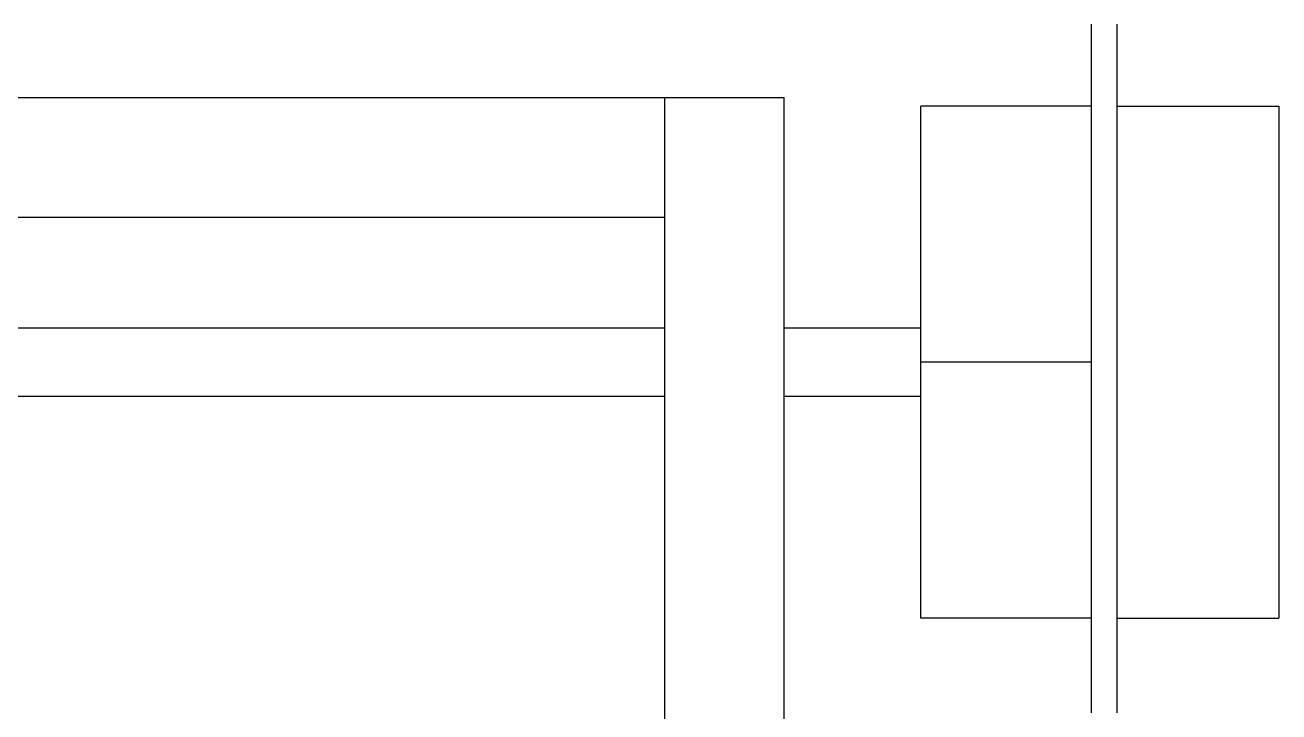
# Model space of a CAD drawing. Extents: x -24 to 123, y -44 to 344.
# Drawn here: x 49.5 to 123, y 264 to 304.2 of the extents above; entities that cross this region are included whole.
import ezdxf

# ---------------------------------------------------------------- set-up
doc = ezdxf.new("R2010")
doc.units = 0
doc.layers.get('0').update_dxf_attribs({"linetype": 'continuous'})

# ---------------------------------------------------------------- blocks, each defined once
blk = doc.blocks.new('FUSION037')
at = {"color": 0}
for p, q in [((7, 300), (87, 300)), ((87, 300), (94, 300)), ((87, 293), (87, 300)), ((94, 0), (94, 300)), ((112, 299.5), (102, 299.5)), ((113.5, 299.5), (123, 299.5)), ((7, 293), (87, 293)), ((87, 191), (87, 293)), ((7, 286.5), (87, 286.5)), ((94, 286.5), (102, 286.5)), ((112, 284.5), (102, 284.5)), ((7, 282.5), (87, 282.5)), ((94, 282.5), (102, 282.5)), ((112, 269.5), (102, 269.5)), ((113.5, 269.5), (123, 269.5))]:
    blk.add_line(p, q, dxfattribs=at)
for points in [[(112, 304.3), (112, 304.25), (112, 304.2), (112, 304.15), (112, 304.1), (112, 304.05), (112, 304), (112, 303.95), (112, 303.9), (112, 303.85), (112, 303.8), (112, 303.75), (112, 303.7), (112, 303.65), (112, 303.6), (112, 303.55), (112, 303.5), (112, 303.45), (112, 303.4), (112, 303.35), (112, 303.3), (112, 303.25), (112, 303.2), (112, 303.15), (112, 303.1), (112, 303.05), (112, 303), (112, 302.95), (112, 302.9), (112, 302.85), (112, 302.8), (112, 302.75), (112, 302.7), (112, 302.65), (112, 302.6), (112, 302.55), (112, 302.5), (112, 302.45), (112, 302.4), (112, 302.35), (112, 302.3), (112, 302.25), (112, 302.2), (112, 302.15), (112, 302.1), (112, 302.05), (112, 302), (112, 301.95), (112, 301.9), (112, 301.85), (112, 301.8), (112, 301.75), (112, 301.7), (112, 301.65), (112, 301.6), (112, 301.55), (112, 301.5), (112, 301.45), (112, 301.4), (112, 301.35), (112, 301.3), (112, 301.25), (112, 301.2), (112, 301.15), (112, 301.1), (112, 301.05), (112, 301), (112, 300.95), (112, 300.9), (112, 300.85), (112, 300.8), (112, 300.75), (112, 300.7), (112, 300.65), (112, 300.6), (112, 300.55), (112, 300.5), (112, 300.45), (112, 300.4), (112, 300.35), (112, 300.3), (112, 300.25), (112, 300.2), (112, 300.15), (112, 300.1), (112, 300.05), (112, 300), (112, 299.95), (112, 299.9), (112, 299.85), (112, 299.8), (112, 299.75), (112, 299.7), (112, 299.65), (112, 299.6), (112, 299.55), (112, 299.5), (112, 299.45), (112, 299.4), (112, 299.35), (112, 299.3), (112, 299.25), (112, 299.2), (112, 299.15), (112, 299.1), (112, 299.05), (112, 299), (112, 298.95), (112, 298.9), (112, 298.85), (112, 298.8), (112, 298.75), (112, 298.7), (112, 298.65), (112, 298.6), (112, 298.55), (112, 298.5), (112, 298.45), (112, 298.4), (112, 298.35), (112, 298.3), (112, 298.25), (112, 298.2), (112, 298.15), (112, 298.1), (112, 298.05), (112, 298), (112, 297.95), (112, 297.9), (112, 297.85), (112, 297.8), (112, 297.75), (112, 297.7), (112, 297.65), (112, 297.6), (112, 297.55), (112, 297.5), (112, 297.45), (112, 297.4), (112, 297.35), (112, 297.3), (112, 297.25), (112, 297.2), (112, 297.15), (112, 297.1), (112, 297.05), (112, 297), (112, 296.95), (112, 296.9), (112, 296.85), (112, 296.8), (112, 296.75), (112, 296.7), (112, 296.65), (112, 296.6), (112, 296.55), (112, 296.5), (112, 296.45), (112, 296.4), (112, 296.35), (112, 296.3), (112, 296.25), (112, 296.2), (112, 296.15), (112, 296.1), (112, 296.05), (112, 296), (112, 295.95), (112, 295.9), (112, 295.85), (112, 295.8), (112, 295.75), (112, 295.7), (112, 295.65), (112, 295.6), (112, 295.55), (112, 295.5), (112, 295.45), (112, 295.4), (112, 295.35), (112, 295.3), (112, 295.25), (112, 295.2), (112, 295.15), (112, 295.1), (112, 295.05), (112, 295), (112, 294.95), (112, 294.9), (112, 294.85), (112, 294.8), (112, 294.75), (112, 294.7), (112, 294.65), (112, 294.6), (112, 294.55), (112, 294.5), (112, 294.45), (112, 294.4), (112, 294.35), (112, 294.3), (112, 294.25), (112, 294.2), (112, 294.15), (112, 294.1), (112, 294.05), (112, 294), (112, 293.95), (112, 293.9), (112, 293.85), (112, 293.8), (112, 293.75), (112, 293.7), (112, 293.65), (112, 293.6), (112, 293.55), (112, 293.5), (112, 293.45), (112, 293.4), (112, 293.35), (112, 293.3), (112, 293.25), (112, 293.2), (112, 293.15), (112, 293.1), (112, 293.05), (112, 293), (112, 292.95), (112, 292.9), (112, 292.85), (112, 292.8), (112, 292.75), (112, 292.7), (112, 292.65), (112, 292.6), (112, 292.55), (112, 292.5), (112, 292.45), (112, 292.4), (112, 292.35), (112, 292.3), (112, 292.25), (112, 292.2), (112, 292.15), (112, 292.1), (112, 292.05), (112, 292), (112, 291.95), (112, 291.9), (112, 291.85), (112, 291.8), (112, 291.75), (112, 291.7), (112, 291.65), (112, 291.6), (112, 291.55), (112, 291.5), (112, 291.45), (112, 291.4), (112, 291.35), (112, 291.3), (112, 291.25), (112, 291.2), (112, 291.15), (112, 291.1), (112, 291.05), (112, 291), (112, 290.95), (112, 290.9), (112, 290.85), (112, 290.8), (112, 290.75), (112, 290.7), (112, 290.65), (112, 290.6), (112, 290.55), (112, 290.5), (112, 290.45), (112, 290.4), (112, 290.35), (112, 290.3), (112, 290.25), (112, 290.2), (112, 290.15), (112, 290.1), (112, 290.05), (112, 290), (112, 289.95), (112, 289.9), (112, 289.85), (112, 289.8), (112, 289.75), (112, 289.7), (112, 289.65), (112, 289.6), (112, 289.55), (112, 289.5), (112, 289.45), (112, 289.4), (112, 289.35), (112, 289.3), (112, 289.25), (112, 289.2), (112, 289.15), (112, 289.1), (112, 289.05), (112, 289), (112, 288.95), (112, 288.9), (112, 288.85), (112, 288.8), (112, 288.75), (112, 288.7), (112, 288.65), (112, 288.6), (112, 288.55), (112, 288.5), (112, 288.45), (112, 288.4), (112, 288.35), (112, 288.3), (112, 288.25), (112, 288.2), (112, 288.15), (112, 288.1), (112, 288.05), (112, 288), (112, 287.95), (112, 287.9), (112, 287.85), (112, 287.8), (112, 287.75), (112, 287.7), (112, 287.65), (112, 287.6), (112, 287.55), (112, 287.5), (112, 287.45), (112, 287.4), (112, 287.35), (112, 287.3), (112, 287.25), (112, 287.2), (112, 287.15), (112, 287.1), (112, 287.05), (112, 287), (112, 286.95), (112, 286.9), (112, 286.85), (112, 286.8), (112, 286.75), (112, 286.7), (112, 286.65), (112, 286.6), (112, 286.55), (112, 286.5), (112, 286.45), (112, 286.4), (112, 286.35), (112, 286.3), (112, 286.25), (112, 286.2), (112, 286.15), (112, 286.1), (112, 286.05), (112, 286), (112, 285.95), (112, 285.9), (112, 285.85), (112, 285.8), (112, 285.75), (112, 285.7), (112, 285.65), (112, 285.6), (112, 285.55), (112, 285.5), (112, 285.45), (112, 285.4), (112, 285.35), (112, 285.3), (112, 285.25), (112, 285.2), (112, 285.15), (112, 285.1), (112, 285.05), (112, 285), (112, 284.95), (112, 284.9), (112, 284.85), (112, 284.8), (112, 284.75), (112, 284.7), (112, 284.65), (112, 284.6), (112, 284.55), (112, 284.5), (112, 284.45), (112, 284.4), (112, 284.35), (112, 284.3), (112, 284.25), (112, 284.2), (112, 284.15), (112, 284.1), (112, 284.05), (112, 284), (112, 283.95), (112, 283.9), (112, 283.85), (112, 283.8), (112, 283.75), (112, 283.7), (112, 283.65), (112, 283.6), (112, 283.55), (112, 283.5), (112, 283.45), (112, 283.4), (112, 283.35), (112, 283.3), (112, 283.25), (112, 283.2), (112, 283.15), (112, 283.1), (112, 283.05), (112, 283), (112, 282.95), (112, 282.9), (112, 282.85), (112, 282.8), (112, 282.75), (112, 282.7), (112, 282.65), (112, 282.6), (112, 282.55), (112, 282.5), (112, 282.45), (112, 282.4), (112, 282.35), (112, 282.3), (112, 282.25), (112, 282.2), (112, 282.15), (112, 282.1), (112, 282.05), (112, 282), (112, 281.95), (112, 281.9), (112, 281.85), (112, 281.8), (112, 281.75), (112, 281.7), (112, 281.65), (112, 281.6), (112, 281.55), (112, 281.5), (112, 281.45), (112, 281.4), (112, 281.35), (112, 281.3), (112, 281.25), (112, 281.2), (112, 281.15), (112, 281.1), (112, 281.05), (112, 281), (112, 280.95), (112, 280.9), (112, 280.85), (112, 280.8), (112, 280.75), (112, 280.7), (112, 280.65), (112, 280.6), (112, 280.55), (112, 280.5), (112, 280.45), (112, 280.4), (112, 280.35), (112, 280.3), (112, 280.25), (112, 280.2), (112, 280.15), (112, 280.1), (112, 280.05), (112, 280), (112, 279.95), (112, 279.9), (112, 279.85), (112, 279.8), (112, 279.75), (112, 279.7), (112, 279.65), (112, 279.6), (112, 279.55), (112, 279.5), (112, 279.45), (112, 279.4), (112, 279.35), (112, 279.3), (112, 279.25), (112, 279.2), (112, 279.15), (112, 279.1), (112, 279.05), (112, 279), (112, 278.95), (112, 278.9), (112, 278.85), (112, 278.8), (112, 278.75), (112, 278.7), (112, 278.65), (112, 278.6), (112, 278.55), (112, 278.5), (112, 278.45), (112, 278.4), (112, 278.35), (112, 278.3), (112, 278.25), (112, 278.2), (112, 278.15), (112, 278.1), (112, 278.05), (112, 278), (112, 277.95), (112, 277.9), (112, 277.85), (112, 277.8), (112, 277.75), (112, 277.7), (112, 277.65), (112, 277.6), (112, 277.55), (112, 277.5), (112, 277.45), (112, 277.4), (112, 277.35), (112, 277.3), (112, 277.25), (112, 277.2), (112, 277.15), (112, 277.1), (112, 277.05), (112, 277), (112, 276.95), (112, 276.9), (112, 276.85), (112, 276.8), (112, 276.75), (112, 276.7), (112, 276.65), (112, 276.6), (112, 276.55), (112, 276.5), (112, 276.45), (112, 276.4), (112, 276.35), (112, 276.3), (112, 276.25), (112, 276.2), (112, 276.15), (112, 276.1), (112, 276.05), (112, 276), (112, 275.95), (112, 275.9), (112, 275.85), (112, 275.8), (112, 275.75), (112, 275.7), (112, 275.65), (112, 275.6), (112, 275.55), (112, 275.5), (112, 275.45), (112, 275.4), (112, 275.35), (112, 275.3), (112, 275.25), (112, 275.2), (112, 275.15), (112, 275.1), (112, 275.05), (112, 275), (112, 274.95), (112, 274.9), (112, 274.85), (112, 274.8), (112, 274.75), (112, 274.7), (112, 274.65), (112, 274.6), (112, 274.55), (112, 274.5), (112, 274.45), (112, 274.4), (112, 274.35), (112, 274.3), (112, 274.25), (112, 274.2), (112, 274.15), (112, 274.1), (112, 274.05), (112, 274), (112, 273.95), (112, 273.9), (112, 273.85), (112, 273.8), (112, 273.75), (112, 273.7), (112, 273.65), (112, 273.6), (112, 273.55), (112, 273.5), (112, 273.45), (112, 273.4), (112, 273.35), (112, 273.3), (112, 273.25), (112, 273.2), (112, 273.15), (112, 273.1), (112, 273.05), (112, 273), (112, 272.95), (112, 272.9), (112, 272.85), (112, 272.8), (112, 272.75), (112, 272.7), (112, 272.65), (112, 272.6), (112, 272.55), (112, 272.5), (112, 272.45), (112, 272.4), (112, 272.35), (112, 272.3), (112, 272.25), (112, 272.2), (112, 272.15), (112, 272.1), (112, 272.05), (112, 272), (112, 271.95), (112, 271.9), (112, 271.85), (112, 271.8), (112, 271.75), (112, 271.7), (112, 271.65), (112, 271.6), (112, 271.55), (112, 271.5), (112, 271.45), (112, 271.4), (112, 271.35), (112, 271.3), (112, 271.25), (112, 271.2), (112, 271.15), (112, 271.1), (112, 271.05), (112, 271), (112, 270.95), (112, 270.9), (112, 270.85), (112, 270.8), (112, 270.75), (112, 270.7), (112, 270.65), (112, 270.6), (112, 270.55), (112, 270.5), (112, 270.45), (112, 270.4), (112, 270.35), (112, 270.3), (112, 270.25), (112, 270.2), (112, 270.15), (112, 270.1), (112, 270.05), (112, 270), (112, 269.95), (112, 269.9), (112, 269.85), (112, 269.8), (112, 269.75), (112, 269.7), (112, 269.65), (112, 269.6), (112, 269.55), (112, 269.5), (112, 269.45), (112, 269.4), (112, 269.35), (112, 269.3), (112, 269.25), (112, 269.2), (112, 269.15), (112, 269.1), (112, 269.05), (112, 269), (112, 268.95), (112, 268.9), (112, 268.85), (112, 268.8), (112, 268.75), (112, 268.7), (112, 268.65), (112, 268.6), (112, 268.55), (112, 268.5), (112, 268.45), (112, 268.4), (112, 268.35), (112, 268.3), (112, 268.25), (112, 268.2), (112, 268.15), (112, 268.1), (112, 268.05), (112, 268), (112, 267.95), (112, 267.9), (112, 267.85), (112, 267.8), (112, 267.75), (112, 267.7), (112, 267.65), (112, 267.6), (112, 267.55), (112, 267.5), (112, 267.45), (112, 267.4), (112, 267.35), (112, 267.3), (112, 267.25), (112, 267.2), (112, 267.15), (112, 267.1), (112, 267.05), (112, 267), (112, 266.95), (112, 266.9), (112, 266.85), (112, 266.8), (112, 266.75), (112, 266.7), (112, 266.65), (112, 266.6), (112, 266.55), (112, 266.5), (112, 266.45), (112, 266.4), (112, 266.35), (112, 266.3), (112, 266.25), (112, 266.2), (112, 266.15), (112, 266.1), (112, 266.05), (112, 266), (112, 265.95), (112, 265.9), (112, 265.85), (112, 265.8), (112, 265.75), (112, 265.7), (112, 265.65), (112, 265.6), (112, 265.55), (112, 265.5), (112, 265.45), (112, 265.4), (112, 265.35), (112, 265.3), (112, 265.25), (112, 265.2), (112, 265.15), (112, 265.1), (112, 265.05), (112, 265), (112, 264.95), (112, 264.9), (112, 264.85), (112, 264.8), (112, 264.75), (112, 264.7), (112, 264.65), (112, 264.6), (112, 264.55), (112, 264.5), (112, 264.45), (112, 264.4), (112, 264.35), (112, 264.3), (112, 264.25), (112, 264.2), (112, 264.15), (112, 264.1), (112, 264.05), (112, 264), (112, 263.95)], [(113.5, 304.3), (113.5, 304.25), (113.5, 304.2), (113.5, 304.15), (113.5, 304.1), (113.5, 304.05), (113.5, 304), (113.5, 303.95), (113.5, 303.9), (113.5, 303.85), (113.5, 303.8), (113.5, 303.75), (113.5, 303.7), (113.5, 303.65), (113.5, 303.6), (113.5, 303.55), (113.5, 303.5), (113.5, 303.45), (113.5, 303.4), (113.5, 303.35), (113.5, 303.3), (113.5, 303.25), (113.5, 303.2), (113.5, 303.15), (113.5, 303.1), (113.5, 303.05), (113.5, 303), (113.5, 302.95), (113.5, 302.9), (113.5, 302.85), (113.5, 302.8), (113.5, 302.75), (113.5, 302.7), (113.5, 302.65), (113.5, 302.6), (113.5, 302.55), (113.5, 302.5), (113.5, 302.45), (113.5, 302.4), (113.5, 302.35), (113.5, 302.3), (113.5, 302.25), (113.5, 302.2), (113.5, 302.15), (113.5, 302.1), (113.5, 302.05), (113.5, 302), (113.5, 301.95), (113.5, 301.9), (113.5, 301.85), (113.5, 301.8), (113.5, 301.75), (113.5, 301.7), (113.5, 301.65), (113.5, 301.6), (113.5, 301.55), (113.5, 301.5), (113.5, 301.45), (113.5, 301.4), (113.5, 301.35), (113.5, 301.3), (113.5, 301.25), (113.5, 301.2), (113.5, 301.15), (113.5, 301.1), (113.5, 301.05), (113.5, 301), (113.5, 300.95), (113.5, 300.9), (113.5, 300.85), (113.5, 300.8), (113.5, 300.75), (113.5, 300.7), (113.5, 300.65), (113.5, 300.6), (113.5, 300.55), (113.5, 300.5), (113.5, 300.45), (113.5, 300.4), (113.5, 300.35), (113.5, 300.3), (113.5, 300.25), (113.5, 300.2), (113.5, 300.15), (113.5, 300.1), (113.5, 300.05), (113.5, 300), (113.5, 299.95), (113.5, 299.9), (113.5, 299.85), (113.5, 299.8), (113.5, 299.75), (113.5, 299.7), (113.5, 299.65), (113.5, 299.6), (113.5, 299.55), (113.5, 299.5), (113.5, 299.45), (113.5, 299.4), (113.5, 299.35), (113.5, 299.3), (113.5, 299.25), (113.5, 299.2), (113.5, 299.15), (113.5, 299.1), (113.5, 299.05), (113.5, 299), (113.5, 298.95), (113.5, 298.9), (113.5, 298.85), (113.5, 298.8), (113.5, 298.75), (113.5, 298.7), (113.5, 298.65), (113.5, 298.6), (113.5, 298.55), (113.5, 298.5), (113.5, 298.45), (113.5, 298.4), (113.5, 298.35), (113.5, 298.3), (113.5, 298.25), (113.5, 298.2), (113.5, 298.15), (113.5, 298.1), (113.5, 298.05), (113.5, 298), (113.5, 297.95), (113.5, 297.9), (113.5, 297.85), (113.5, 297.8), (113.5, 297.75), (113.5, 297.7), (113.5, 297.65), (113.5, 297.6), (113.5, 297.55), (113.5, 297.5), (113.5, 297.45), (113.5, 297.4), (113.5, 297.35), (113.5, 297.3), (113.5, 297.25), (113.5, 297.2), (113.5, 297.15), (113.5, 297.1), (113.5, 297.05), (113.5, 297), (113.5, 296.95), (113.5, 296.9), (113.5, 296.85), (113.5, 296.8), (113.5, 296.75), (113.5, 296.7), (113.5, 296.65), (113.5, 296.6), (113.5, 296.55), (113.5, 296.5), (113.5, 296.45), (113.5, 296.4), (113.5, 296.35), (113.5, 296.3), (113.5, 296.25), (113.5, 296.2), (113.5, 296.15), (113.5, 296.1), (113.5, 296.05), (113.5, 296), (113.5, 295.95), (113.5, 295.9), (113.5, 295.85), (113.5, 295.8), (113.5, 295.75), (113.5, 295.7), (113.5, 295.65), (113.5, 295.6), (113.5, 295.55), (113.5, 295.5), (113.5, 295.45), (113.5, 295.4), (113.5, 295.35), (113.5, 295.3), (113.5, 295.25), (113.5, 295.2), (113.5, 295.15), (113.5, 295.1), (113.5, 295.05), (113.5, 295), (113.5, 294.95), (113.5, 294.9), (113.5, 294.85), (113.5, 294.8), (113.5, 294.75), (113.5, 294.7), (113.5, 294.65), (113.5, 294.6), (113.5, 294.55), (113.5, 294.5), (113.5, 294.45), (113.5, 294.4), (113.5, 294.35), (113.5, 294.3), (113.5, 294.25), (113.5, 294.2), (113.5, 294.15), (113.5, 294.1), (113.5, 294.05), (113.5, 294), (113.5, 293.95), (113.5, 293.9), (113.5, 293.85), (113.5, 293.8), (113.5, 293.75), (113.5, 293.7), (113.5, 293.65), (113.5, 293.6), (113.5, 293.55), (113.5, 293.5), (113.5, 293.45), (113.5, 293.4), (113.5, 293.35), (113.5, 293.3), (113.5, 293.25), (113.5, 293.2), (113.5, 293.15), (113.5, 293.1), (113.5, 293.05), (113.5, 293), (113.5, 292.95), (113.5, 292.9), (113.5, 292.85), (113.5, 292.8), (113.5, 292.75), (113.5, 292.7), (113.5, 292.65), (113.5, 292.6), (113.5, 292.55), (113.5, 292.5), (113.5, 292.45), (113.5, 292.4), (113.5, 292.35), (113.5, 292.3), (113.5, 292.25), (113.5, 292.2), (113.5, 292.15), (113.5, 292.1), (113.5, 292.05), (113.5, 292), (113.5, 291.95), (113.5, 291.9), (113.5, 291.85), (113.5, 291.8), (113.5, 291.75), (113.5, 291.7), (113.5, 291.65), (113.5, 291.6), (113.5, 291.55), (113.5, 291.5), (113.5, 291.45), (113.5, 291.4), (113.5, 291.35), (113.5, 291.3), (113.5, 291.25), (113.5, 291.2), (113.5, 291.15), (113.5, 291.1), (113.5, 291.05), (113.5, 291), (113.5, 290.95), (113.5, 290.9), (113.5, 290.85), (113.5, 290.8), (113.5, 290.75), (113.5, 290.7), (113.5, 290.65), (113.5, 290.6), (113.5, 290.55), (113.5, 290.5), (113.5, 290.45), (113.5, 290.4), (113.5, 290.35), (113.5, 290.3), (113.5, 290.25), (113.5, 290.2), (113.5, 290.15), (113.5, 290.1), (113.5, 290.05), (113.5, 290), (113.5, 289.95), (113.5, 289.9), (113.5, 289.85), (113.5, 289.8), (113.5, 289.75), (113.5, 289.7), (113.5, 289.65), (113.5, 289.6), (113.5, 289.55), (113.5, 289.5), (113.5, 289.45), (113.5, 289.4), (113.5, 289.35), (113.5, 289.3), (113.5, 289.25), (113.5, 289.2), (113.5, 289.15), (113.5, 289.1), (113.5, 289.05), (113.5, 289), (113.5, 288.95), (113.5, 288.9), (113.5, 288.85), (113.5, 288.8), (113.5, 288.75), (113.5, 288.7), (113.5, 288.65), (113.5, 288.6), (113.5, 288.55), (113.5, 288.5), (113.5, 288.45), (113.5, 288.4), (113.5, 288.35), (113.5, 288.3), (113.5, 288.25), (113.5, 288.2), (113.5, 288.15), (113.5, 288.1), (113.5, 288.05), (113.5, 288), (113.5, 287.95), (113.5, 287.9), (113.5, 287.85), (113.5, 287.8), (113.5, 287.75), (113.5, 287.7), (113.5, 287.65), (113.5, 287.6), (113.5, 287.55), (113.5, 287.5), (113.5, 287.45), (113.5, 287.4), (113.5, 287.35), (113.5, 287.3), (113.5, 287.25), (113.5, 287.2), (113.5, 287.15), (113.5, 287.1), (113.5, 287.05), (113.5, 287), (113.5, 286.95), (113.5, 286.9), (113.5, 286.85), (113.5, 286.8), (113.5, 286.75), (113.5, 286.7), (113.5, 286.65), (113.5, 286.6), (113.5, 286.55), (113.5, 286.5), (113.5, 286.45), (113.5, 286.4), (113.5, 286.35), (113.5, 286.3), (113.5, 286.25), (113.5, 286.2), (113.5, 286.15), (113.5, 286.1), (113.5, 286.05), (113.5, 286), (113.5, 285.95), (113.5, 285.9), (113.5, 285.85), (113.5, 285.8), (113.5, 285.75), (113.5, 285.7), (113.5, 285.65), (113.5, 285.6), (113.5, 285.55), (113.5, 285.5), (113.5, 285.45), (113.5, 285.4), (113.5, 285.35), (113.5, 285.3), (113.5, 285.25), (113.5, 285.2), (113.5, 285.15), (113.5, 285.1), (113.5, 285.05), (113.5, 285), (113.5, 284.95), (113.5, 284.9), (113.5, 284.85), (113.5, 284.8), (113.5, 284.75), (113.5, 284.7), (113.5, 284.65), (113.5, 284.6), (113.5, 284.55), (113.5, 284.5), (113.5, 284.45), (113.5, 284.4), (113.5, 284.35), (113.5, 284.3), (113.5, 284.25), (113.5, 284.2), (113.5, 284.15), (113.5, 284.1), (113.5, 284.05), (113.5, 284), (113.5, 283.95), (113.5, 283.9), (113.5, 283.85), (113.5, 283.8), (113.5, 283.75), (113.5, 283.7), (113.5, 283.65), (113.5, 283.6), (113.5, 283.55), (113.5, 283.5), (113.5, 283.45), (113.5, 283.4), (113.5, 283.35), (113.5, 283.3), (113.5, 283.25), (113.5, 283.2), (113.5, 283.15), (113.5, 283.1), (113.5, 283.05), (113.5, 283), (113.5, 282.95), (113.5, 282.9), (113.5, 282.85), (113.5, 282.8), (113.5, 282.75), (113.5, 282.7), (113.5, 282.65), (113.5, 282.6), (113.5, 282.55), (113.5, 282.5), (113.5, 282.45), (113.5, 282.4), (113.5, 282.35), (113.5, 282.3), (113.5, 282.25), (113.5, 282.2), (113.5, 282.15), (113.5, 282.1), (113.5, 282.05), (113.5, 282), (113.5, 281.95), (113.5, 281.9), (113.5, 281.85), (113.5, 281.8), (113.5, 281.75), (113.5, 281.7), (113.5, 281.65), (113.5, 281.6), (113.5, 281.55), (113.5, 281.5), (113.5, 281.45), (113.5, 281.4), (113.5, 281.35), (113.5, 281.3), (113.5, 281.25), (113.5, 281.2), (113.5, 281.15), (113.5, 281.1), (113.5, 281.05), (113.5, 281), (113.5, 280.95), (113.5, 280.9), (113.5, 280.85), (113.5, 280.8), (113.5, 280.75), (113.5, 280.7), (113.5, 280.65), (113.5, 280.6), (113.5, 280.55), (113.5, 280.5), (113.5, 280.45), (113.5, 280.4), (113.5, 280.35), (113.5, 280.3), (113.5, 280.25), (113.5, 280.2), (113.5, 280.15), (113.5, 280.1), (113.5, 280.05), (113.5, 280), (113.5, 279.95), (113.5, 279.9), (113.5, 279.85), (113.5, 279.8), (113.5, 279.75), (113.5, 279.7), (113.5, 279.65), (113.5, 279.6), (113.5, 279.55), (113.5, 279.5), (113.5, 279.45), (113.5, 279.4), (113.5, 279.35), (113.5, 279.3), (113.5, 279.25), (113.5, 279.2), (113.5, 279.15), (113.5, 279.1), (113.5, 279.05), (113.5, 279), (113.5, 278.95), (113.5, 278.9), (113.5, 278.85), (113.5, 278.8), (113.5, 278.75), (113.5, 278.7), (113.5, 278.65), (113.5, 278.6), (113.5, 278.55), (113.5, 278.5), (113.5, 278.45), (113.5, 278.4), (113.5, 278.35), (113.5, 278.3), (113.5, 278.25), (113.5, 278.2), (113.5, 278.15), (113.5, 278.1), (113.5, 278.05), (113.5, 278), (113.5, 277.95), (113.5, 277.9), (113.5, 277.85), (113.5, 277.8), (113.5, 277.75), (113.5, 277.7), (113.5, 277.65), (113.5, 277.6), (113.5, 277.55), (113.5, 277.5), (113.5, 277.45), (113.5, 277.4), (113.5, 277.35), (113.5, 277.3), (113.5, 277.25), (113.5, 277.2), (113.5, 277.15), (113.5, 277.1), (113.5, 277.05), (113.5, 277), (113.5, 276.95), (113.5, 276.9), (113.5, 276.85), (113.5, 276.8), (113.5, 276.75), (113.5, 276.7), (113.5, 276.65), (113.5, 276.6), (113.5, 276.55), (113.5, 276.5), (113.5, 276.45), (113.5, 276.4), (113.5, 276.35), (113.5, 276.3), (113.5, 276.25), (113.5, 276.2), (113.5, 276.15), (113.5, 276.1), (113.5, 276.05), (113.5, 276), (113.5, 275.95), (113.5, 275.9), (113.5, 275.85), (113.5, 275.8), (113.5, 275.75), (113.5, 275.7), (113.5, 275.65), (113.5, 275.6), (113.5, 275.55), (113.5, 275.5), (113.5, 275.45), (113.5, 275.4), (113.5, 275.35), (113.5, 275.3), (113.5, 275.25), (113.5, 275.2), (113.5, 275.15), (113.5, 275.1), (113.5, 275.05), (113.5, 275), (113.5, 274.95), (113.5, 274.9), (113.5, 274.85), (113.5, 274.8), (113.5, 274.75), (113.5, 274.7), (113.5, 274.65), (113.5, 274.6), (113.5, 274.55), (113.5, 274.5), (113.5, 274.45), (113.5, 274.4), (113.5, 274.35), (113.5, 274.3), (113.5, 274.25), (113.5, 274.2), (113.5, 274.15), (113.5, 274.1), (113.5, 274.05), (113.5, 274), (113.5, 273.95), (113.5, 273.9), (113.5, 273.85), (113.5, 273.8), (113.5, 273.75), (113.5, 273.7), (113.5, 273.65), (113.5, 273.6), (113.5, 273.55), (113.5, 273.5), (113.5, 273.45), (113.5, 273.4), (113.5, 273.35), (113.5, 273.3), (113.5, 273.25), (113.5, 273.2), (113.5, 273.15), (113.5, 273.1), (113.5, 273.05), (113.5, 273), (113.5, 272.95), (113.5, 272.9), (113.5, 272.85), (113.5, 272.8), (113.5, 272.75), (113.5, 272.7), (113.5, 272.65), (113.5, 272.6), (113.5, 272.55), (113.5, 272.5), (113.5, 272.45), (113.5, 272.4), (113.5, 272.35), (113.5, 272.3), (113.5, 272.25), (113.5, 272.2), (113.5, 272.15), (113.5, 272.1), (113.5, 272.05), (113.5, 272), (113.5, 271.95), (113.5, 271.9), (113.5, 271.85), (113.5, 271.8), (113.5, 271.75), (113.5, 271.7), (113.5, 271.65), (113.5, 271.6), (113.5, 271.55), (113.5, 271.5), (113.5, 271.45), (113.5, 271.4), (113.5, 271.35), (113.5, 271.3), (113.5, 271.25), (113.5, 271.2), (113.5, 271.15), (113.5, 271.1), (113.5, 271.05), (113.5, 271), (113.5, 270.95), (113.5, 270.9), (113.5, 270.85), (113.5, 270.8), (113.5, 270.75), (113.5, 270.7), (113.5, 270.65), (113.5, 270.6), (113.5, 270.55), (113.5, 270.5), (113.5, 270.45), (113.5, 270.4), (113.5, 270.35), (113.5, 270.3), (113.5, 270.25), (113.5, 270.2), (113.5, 270.15), (113.5, 270.1), (113.5, 270.05), (113.5, 270), (113.5, 269.95), (113.5, 269.9), (113.5, 269.85), (113.5, 269.8), (113.5, 269.75), (113.5, 269.7), (113.5, 269.65), (113.5, 269.6), (113.5, 269.55), (113.5, 269.5), (113.5, 269.45), (113.5, 269.4), (113.5, 269.35), (113.5, 269.3), (113.5, 269.25), (113.5, 269.2), (113.5, 269.15), (113.5, 269.1), (113.5, 269.05), (113.5, 269), (113.5, 268.95), (113.5, 268.9), (113.5, 268.85), (113.5, 268.8), (113.5, 268.75), (113.5, 268.7), (113.5, 268.65), (113.5, 268.6), (113.5, 268.55), (113.5, 268.5), (113.5, 268.45), (113.5, 268.4), (113.5, 268.35), (113.5, 268.3), (113.5, 268.25), (113.5, 268.2), (113.5, 268.15), (113.5, 268.1), (113.5, 268.05), (113.5, 268), (113.5, 267.95), (113.5, 267.9), (113.5, 267.85), (113.5, 267.8), (113.5, 267.75), (113.5, 267.7), (113.5, 267.65), (113.5, 267.6), (113.5, 267.55), (113.5, 267.5), (113.5, 267.45), (113.5, 267.4), (113.5, 267.35), (113.5, 267.3), (113.5, 267.25), (113.5, 267.2), (113.5, 267.15), (113.5, 267.1), (113.5, 267.05), (113.5, 267), (113.5, 266.95), (113.5, 266.9), (113.5, 266.85), (113.5, 266.8), (113.5, 266.75), (113.5, 266.7), (113.5, 266.65), (113.5, 266.6), (113.5, 266.55), (113.5, 266.5), (113.5, 266.45), (113.5, 266.4), (113.5, 266.35), (113.5, 266.3), (113.5, 266.25), (113.5, 266.2), (113.5, 266.15), (113.5, 266.1), (113.5, 266.05), (113.5, 266), (113.5, 265.95), (113.5, 265.9), (113.5, 265.85), (113.5, 265.8), (113.5, 265.75), (113.5, 265.7), (113.5, 265.65), (113.5, 265.6), (113.5, 265.55), (113.5, 265.5), (113.5, 265.45), (113.5, 265.4), (113.5, 265.35), (113.5, 265.3), (113.5, 265.25), (113.5, 265.2), (113.5, 265.15), (113.5, 265.1), (113.5, 265.05), (113.5, 265), (113.5, 264.95), (113.5, 264.9), (113.5, 264.85), (113.5, 264.8), (113.5, 264.75), (113.5, 264.7), (113.5, 264.65), (113.5, 264.6), (113.5, 264.55), (113.5, 264.5), (113.5, 264.45), (113.5, 264.4), (113.5, 264.35), (113.5, 264.3), (113.5, 264.25), (113.5, 264.2), (113.5, 264.15), (113.5, 264.1), (113.5, 264.05), (113.5, 264), (113.5, 263.95)], [(102, 284.5), (102, 284.55), (102, 284.6), (102, 284.65), (102, 284.7), (102, 284.75), (102, 284.8), (102, 284.85), (102, 284.9), (102, 284.95), (102, 285), (102, 285.05), (102, 285.1), (102, 285.15), (102, 285.2), (102, 285.25), (102, 285.3), (102, 285.35), (102, 285.4), (102, 285.45), (102, 285.5), (102, 285.55), (102, 285.6), (102, 285.65), (102, 285.7), (102, 285.75), (102, 285.8), (102, 285.85), (102, 285.9), (102, 285.95), (102, 286), (102, 286.05), (102, 286.1), (102, 286.15), (102, 286.2), (102, 286.25), (102, 286.3), (102, 286.35), (102, 286.4), (102, 286.45), (102, 286.5), (102, 286.55), (102, 286.6), (102, 286.65), (102, 286.7), (102, 286.75), (102, 286.8), (102, 286.85), (102, 286.9), (102, 286.95), (102, 287), (102, 287.05), (102, 287.1), (102, 287.15), (102, 287.2), (102, 287.25), (102, 287.3), (102, 287.35), (102, 287.4), (102, 287.45), (102, 287.5), (102, 287.55), (102, 287.6), (102, 287.65), (102, 287.7), (102, 287.75), (102, 287.8), (102, 287.85), (102, 287.9), (102, 287.95), (102, 288), (102, 288.05), (102, 288.1), (102, 288.15), (102, 288.2), (102, 288.25), (102, 288.3), (102, 288.35), (102, 288.4), (102, 288.45), (102, 288.5), (102, 288.55), (102, 288.6), (102, 288.65), (102, 288.7), (102, 288.75), (102, 288.8), (102, 288.85), (102, 288.9), (102, 288.95), (102, 289), (102, 289.05), (102, 289.1), (102, 289.15), (102, 289.2), (102, 289.25), (102, 289.3), (102, 289.35), (102, 289.4), (102, 289.45), (102, 289.5), (102, 289.55), (102, 289.6), (102, 289.65), (102, 289.7), (102, 289.75), (102, 289.8), (102, 289.85), (102, 289.9), (102, 289.95), (102, 290), (102, 290.05), (102, 290.1), (102, 290.15), (102, 290.2), (102, 290.25), (102, 290.3), (102, 290.35), (102, 290.4), (102, 290.45), (102, 290.5), (102, 290.55), (102, 290.6), (102, 290.65), (102, 290.7), (102, 290.75), (102, 290.8), (102, 290.85), (102, 290.9), (102, 290.95), (102, 291), (102, 291.05), (102, 291.1), (102, 291.15), (102, 291.2), (102, 291.25), (102, 291.3), (102, 291.35), (102, 291.4), (102, 291.45), (102, 291.5), (102, 291.55), (102, 291.6), (102, 291.65), (102, 291.7), (102, 291.75), (102, 291.8), (102, 291.85), (102, 291.9), (102, 291.95), (102, 292), (102, 292.05), (102, 292.1), (102, 292.15), (102, 292.2), (102, 292.25), (102, 292.3), (102, 292.35), (102, 292.4), (102, 292.45), (102, 292.5), (102, 292.55), (102, 292.6), (102, 292.65), (102, 292.7), (102, 292.75), (102, 292.8), (102, 292.85), (102, 292.9), (102, 292.95), (102, 293), (102, 293.05), (102, 293.1), (102, 293.15), (102, 293.2), (102, 293.25), (102, 293.3), (102, 293.35), (102, 293.4), (102, 293.45), (102, 293.5), (102, 293.55), (102, 293.6), (102, 293.65), (102, 293.7), (102, 293.75), (102, 293.8), (102, 293.85), (102, 293.9), (102, 293.95), (102, 294), (102, 294.05), (102, 294.1), (102, 294.15), (102, 294.2), (102, 294.25), (102, 294.3), (102, 294.35), (102, 294.4), (102, 294.45), (102, 294.5), (102, 294.55), (102, 294.6), (102, 294.65), (102, 294.7), (102, 294.75), (102, 294.8), (102, 294.85), (102, 294.9), (102, 294.95), (102, 295), (102, 295.05), (102, 295.1), (102, 295.15), (102, 295.2), (102, 295.25), (102, 295.3), (102, 295.35), (102, 295.4), (102, 295.45), (102, 295.5), (102, 295.55), (102, 295.6), (102, 295.65), (102, 295.7), (102, 295.75), (102, 295.8), (102, 295.85), (102, 295.9), (102, 295.95), (102, 296), (102, 296.05), (102, 296.1), (102, 296.15), (102, 296.2), (102, 296.25), (102, 296.3), (102, 296.35), (102, 296.4), (102, 296.45), (102, 296.5), (102, 296.55), (102, 296.6), (102, 296.65), (102, 296.7), (102, 296.75), (102, 296.8), (102, 296.85), (102, 296.9), (102, 296.95), (102, 297), (102, 297.05), (102, 297.1), (102, 297.15), (102, 297.2), (102, 297.25), (102, 297.3), (102, 297.35), (102, 297.4), (102, 297.45), (102, 297.5), (102, 297.55), (102, 297.6), (102, 297.65), (102, 297.7), (102, 297.75), (102, 297.8), (102, 297.85), (102, 297.9), (102, 297.95), (102, 298), (102, 298.05), (102, 298.1), (102, 298.15), (102, 298.2), (102, 298.25), (102, 298.3), (102, 298.35), (102, 298.4), (102, 298.45), (102, 298.5), (102, 298.55), (102, 298.6), (102, 298.65), (102, 298.7), (102, 298.75), (102, 298.8), (102, 298.85), (102, 298.9), (102, 298.95), (102, 299), (102, 299.05), (102, 299.1), (102, 299.15), (102, 299.2), (102, 299.25), (102, 299.3), (102, 299.35), (102, 299.4), (102, 299.45), (102, 299.5)], [(123, 299.5), (123, 299.45), (123, 299.4), (123, 299.35), (123, 299.3), (123, 299.25), (123, 299.2), (123, 299.15), (123, 299.1), (123, 299.05), (123, 299), (123, 298.95), (123, 298.9), (123, 298.85), (123, 298.8), (123, 298.75), (123, 298.7), (123, 298.65), (123, 298.6), (123, 298.55), (123, 298.5), (123, 298.45), (123, 298.4), (123, 298.35), (123, 298.3), (123, 298.25), (123, 298.2), (123, 298.15), (123, 298.1), (123, 298.05), (123, 298), (123, 297.95), (123, 297.9), (123, 297.85), (123, 297.8), (123, 297.75), (123, 297.7), (123, 297.65), (123, 297.6), (123, 297.55), (123, 297.5), (123, 297.45), (123, 297.4), (123, 297.35), (123, 297.3), (123, 297.25), (123, 297.2), (123, 297.15), (123, 297.1), (123, 297.05), (123, 297), (123, 296.95), (123, 296.9), (123, 296.85), (123, 296.8), (123, 296.75), (123, 296.7), (123, 296.65), (123, 296.6), (123, 296.55), (123, 296.5), (123, 296.45), (123, 296.4), (123, 296.35), (123, 296.3), (123, 296.25), (123, 296.2), (123, 296.15), (123, 296.1), (123, 296.05), (123, 296), (123, 295.95), (123, 295.9), (123, 295.85), (123, 295.8), (123, 295.75), (123, 295.7), (123, 295.65), (123, 295.6), (123, 295.55), (123, 295.5), (123, 295.45), (123, 295.4), (123, 295.35), (123, 295.3), (123, 295.25), (123, 295.2), (123, 295.15), (123, 295.1), (123, 295.05), (123, 295), (123, 294.95), (123, 294.9), (123, 294.85), (123, 294.8), (123, 294.75), (123, 294.7), (123, 294.65), (123, 294.6), (123, 294.55), (123, 294.5), (123, 294.45), (123, 294.4), (123, 294.35), (123, 294.3), (123, 294.25), (123, 294.2), (123, 294.15), (123, 294.1), (123, 294.05), (123, 294), (123, 293.95), (123, 293.9), (123, 293.85), (123, 293.8), (123, 293.75), (123, 293.7), (123, 293.65), (123, 293.6), (123, 293.55), (123, 293.5), (123, 293.45), (123, 293.4), (123, 293.35), (123, 293.3), (123, 293.25), (123, 293.2), (123, 293.15), (123, 293.1), (123, 293.05), (123, 293), (123, 292.95), (123, 292.9), (123, 292.85), (123, 292.8), (123, 292.75), (123, 292.7), (123, 292.65), (123, 292.6), (123, 292.55), (123, 292.5), (123, 292.45), (123, 292.4), (123, 292.35), (123, 292.3), (123, 292.25), (123, 292.2), (123, 292.15), (123, 292.1), (123, 292.05), (123, 292), (123, 291.95), (123, 291.9), (123, 291.85), (123, 291.8), (123, 291.75), (123, 291.7), (123, 291.65), (123, 291.6), (123, 291.55), (123, 291.5), (123, 291.45), (123, 291.4), (123, 291.35), (123, 291.3), (123, 291.25), (123, 291.2), (123, 291.15), (123, 291.1), (123, 291.05), (123, 291), (123, 290.95), (123, 290.9), (123, 290.85), (123, 290.8), (123, 290.75), (123, 290.7), (123, 290.65), (123, 290.6), (123, 290.55), (123, 290.5), (123, 290.45), (123, 290.4), (123, 290.35), (123, 290.3), (123, 290.25), (123, 290.2), (123, 290.15), (123, 290.1), (123, 290.05), (123, 290), (123, 289.95), (123, 289.9), (123, 289.85), (123, 289.8), (123, 289.75), (123, 289.7), (123, 289.65), (123, 289.6), (123, 289.55), (123, 289.5), (123, 289.45), (123, 289.4), (123, 289.35), (123, 289.3), (123, 289.25), (123, 289.2), (123, 289.15), (123, 289.1), (123, 289.05), (123, 289), (123, 288.95), (123, 288.9), (123, 288.85), (123, 288.8), (123, 288.75), (123, 288.7), (123, 288.65), (123, 288.6), (123, 288.55), (123, 288.5), (123, 288.45), (123, 288.4), (123, 288.35), (123, 288.3), (123, 288.25), (123, 288.2), (123, 288.15), (123, 288.1), (123, 288.05), (123, 288), (123, 287.95), (123, 287.9), (123, 287.85), (123, 287.8), (123, 287.75), (123, 287.7), (123, 287.65), (123, 287.6), (123, 287.55), (123, 287.5), (123, 287.45), (123, 287.4), (123, 287.35), (123, 287.3), (123, 287.25), (123, 287.2), (123, 287.15), (123, 287.1), (123, 287.05), (123, 287), (123, 286.95), (123, 286.9), (123, 286.85), (123, 286.8), (123, 286.75), (123, 286.7), (123, 286.65), (123, 286.6), (123, 286.55), (123, 286.5), (123, 286.45), (123, 286.4), (123, 286.35), (123, 286.3), (123, 286.25), (123, 286.2), (123, 286.15), (123, 286.1), (123, 286.05), (123, 286), (123, 285.95), (123, 285.9), (123, 285.85), (123, 285.8), (123, 285.75), (123, 285.7), (123, 285.65), (123, 285.6), (123, 285.55), (123, 285.5), (123, 285.45), (123, 285.4), (123, 285.35), (123, 285.3), (123, 285.25), (123, 285.2), (123, 285.15), (123, 285.1), (123, 285.05), (123, 285), (123, 284.95), (123, 284.9), (123, 284.85), (123, 284.8), (123, 284.75), (123, 284.7), (123, 284.65), (123, 284.6), (123, 284.55), (123, 284.5), (123, 284.45), (123, 284.4), (123, 284.35), (123, 284.3), (123, 284.25), (123, 284.2), (123, 284.15), (123, 284.1), (123, 284.05), (123, 284), (123, 283.95), (123, 283.9), (123, 283.85), (123, 283.8), (123, 283.75), (123, 283.7), (123, 283.65), (123, 283.6), (123, 283.55), (123, 283.5), (123, 283.45), (123, 283.4), (123, 283.35), (123, 283.3), (123, 283.25), (123, 283.2), (123, 283.15), (123, 283.1), (123, 283.05), (123, 283), (123, 282.95), (123, 282.9), (123, 282.85), (123, 282.8), (123, 282.75), (123, 282.7), (123, 282.65), (123, 282.6), (123, 282.55), (123, 282.5), (123, 282.45), (123, 282.4), (123, 282.35), (123, 282.3), (123, 282.25), (123, 282.2), (123, 282.15), (123, 282.1), (123, 282.05), (123, 282), (123, 281.95), (123, 281.9), (123, 281.85), (123, 281.8), (123, 281.75), (123, 281.7), (123, 281.65), (123, 281.6), (123, 281.55), (123, 281.5), (123, 281.45), (123, 281.4), (123, 281.35), (123, 281.3), (123, 281.25), (123, 281.2), (123, 281.15), (123, 281.1), (123, 281.05), (123, 281), (123, 280.95), (123, 280.9), (123, 280.85), (123, 280.8), (123, 280.75), (123, 280.7), (123, 280.65), (123, 280.6), (123, 280.55), (123, 280.5), (123, 280.45), (123, 280.4), (123, 280.35), (123, 280.3), (123, 280.25), (123, 280.2), (123, 280.15), (123, 280.1), (123, 280.05), (123, 280), (123, 279.95), (123, 279.9), (123, 279.85), (123, 279.8), (123, 279.75), (123, 279.7), (123, 279.65), (123, 279.6), (123, 279.55), (123, 279.5), (123, 279.45), (123, 279.4), (123, 279.35), (123, 279.3), (123, 279.25), (123, 279.2), (123, 279.15), (123, 279.1), (123, 279.05), (123, 279), (123, 278.95), (123, 278.9), (123, 278.85), (123, 278.8), (123, 278.75), (123, 278.7), (123, 278.65), (123, 278.6), (123, 278.55), (123, 278.5), (123, 278.45), (123, 278.4), (123, 278.35), (123, 278.3), (123, 278.25), (123, 278.2), (123, 278.15), (123, 278.1), (123, 278.05), (123, 278), (123, 277.95), (123, 277.9), (123, 277.85), (123, 277.8), (123, 277.75), (123, 277.7), (123, 277.65), (123, 277.6), (123, 277.55), (123, 277.5), (123, 277.45), (123, 277.4), (123, 277.35), (123, 277.3), (123, 277.25), (123, 277.2), (123, 277.15), (123, 277.1), (123, 277.05), (123, 277), (123, 276.95), (123, 276.9), (123, 276.85), (123, 276.8), (123, 276.75), (123, 276.7), (123, 276.65), (123, 276.6), (123, 276.55), (123, 276.5), (123, 276.45), (123, 276.4), (123, 276.35), (123, 276.3), (123, 276.25), (123, 276.2), (123, 276.15), (123, 276.1), (123, 276.05), (123, 276), (123, 275.95), (123, 275.9), (123, 275.85), (123, 275.8), (123, 275.75), (123, 275.7), (123, 275.65), (123, 275.6), (123, 275.55), (123, 275.5), (123, 275.45), (123, 275.4), (123, 275.35), (123, 275.3), (123, 275.25), (123, 275.2), (123, 275.15), (123, 275.1), (123, 275.05), (123, 275), (123, 274.95), (123, 274.9), (123, 274.85), (123, 274.8), (123, 274.75), (123, 274.7), (123, 274.65), (123, 274.6), (123, 274.55), (123, 274.5), (123, 274.45), (123, 274.4), (123, 274.35), (123, 274.3), (123, 274.25), (123, 274.2), (123, 274.15), (123, 274.1), (123, 274.05), (123, 274), (123, 273.95), (123, 273.9), (123, 273.85), (123, 273.8), (123, 273.75), (123, 273.7), (123, 273.65), (123, 273.6), (123, 273.55), (123, 273.5), (123, 273.45), (123, 273.4), (123, 273.35), (123, 273.3), (123, 273.25), (123, 273.2), (123, 273.15), (123, 273.1), (123, 273.05), (123, 273), (123, 272.95), (123, 272.9), (123, 272.85), (123, 272.8), (123, 272.75), (123, 272.7), (123, 272.65), (123, 272.6), (123, 272.55), (123, 272.5), (123, 272.45), (123, 272.4), (123, 272.35), (123, 272.3), (123, 272.25), (123, 272.2), (123, 272.15), (123, 272.1), (123, 272.05), (123, 272), (123, 271.95), (123, 271.9), (123, 271.85), (123, 271.8), (123, 271.75), (123, 271.7), (123, 271.65), (123, 271.6), (123, 271.55), (123, 271.5), (123, 271.45), (123, 271.4), (123, 271.35), (123, 271.3), (123, 271.25), (123, 271.2), (123, 271.15), (123, 271.1), (123, 271.05), (123, 271), (123, 270.95), (123, 270.9), (123, 270.85), (123, 270.8), (123, 270.75), (123, 270.7), (123, 270.65), (123, 270.6), (123, 270.55), (123, 270.5), (123, 270.45), (123, 270.4), (123, 270.35), (123, 270.3), (123, 270.25), (123, 270.2), (123, 270.15), (123, 270.1), (123, 270.05), (123, 270), (123, 269.95), (123, 269.9), (123, 269.85), (123, 269.8), (123, 269.75), (123, 269.7), (123, 269.65), (123, 269.6), (123, 269.55), (123, 269.5)], [(102, 269.5), (102, 269.55), (102, 269.6), (102, 269.65), (102, 269.7), (102, 269.75), (102, 269.8), (102, 269.85), (102, 269.9), (102, 269.95), (102, 270), (102, 270.05), (102, 270.1), (102, 270.15), (102, 270.2), (102, 270.25), (102, 270.3), (102, 270.35), (102, 270.4), (102, 270.45), (102, 270.5), (102, 270.55), (102, 270.6), (102, 270.65), (102, 270.7), (102, 270.75), (102, 270.8), (102, 270.85), (102, 270.9), (102, 270.95), (102, 271), (102, 271.05), (102, 271.1), (102, 271.15), (102, 271.2), (102, 271.25), (102, 271.3), (102, 271.35), (102, 271.4), (102, 271.45), (102, 271.5), (102, 271.55), (102, 271.6), (102, 271.65), (102, 271.7), (102, 271.75), (102, 271.8), (102, 271.85), (102, 271.9), (102, 271.95), (102, 272), (102, 272.05), (102, 272.1), (102, 272.15), (102, 272.2), (102, 272.25), (102, 272.3), (102, 272.35), (102, 272.4), (102, 272.45), (102, 272.5), (102, 272.55), (102, 272.6), (102, 272.65), (102, 272.7), (102, 272.75), (102, 272.8), (102, 272.85), (102, 272.9), (102, 272.95), (102, 273), (102, 273.05), (102, 273.1), (102, 273.15), (102, 273.2), (102, 273.25), (102, 273.3), (102, 273.35), (102, 273.4), (102, 273.45), (102, 273.5), (102, 273.55), (102, 273.6), (102, 273.65), (102, 273.7), (102, 273.75), (102, 273.8), (102, 273.85), (102, 273.9), (102, 273.95), (102, 274), (102, 274.05), (102, 274.1), (102, 274.15), (102, 274.2), (102, 274.25), (102, 274.3), (102, 274.35), (102, 274.4), (102, 274.45), (102, 274.5), (102, 274.55), (102, 274.6), (102, 274.65), (102, 274.7), (102, 274.75), (102, 274.8), (102, 274.85), (102, 274.9), (102, 274.95), (102, 275), (102, 275.05), (102, 275.1), (102, 275.15), (102, 275.2), (102, 275.25), (102, 275.3), (102, 275.35), (102, 275.4), (102, 275.45), (102, 275.5), (102, 275.55), (102, 275.6), (102, 275.65), (102, 275.7), (102, 275.75), (102, 275.8), (102, 275.85), (102, 275.9), (102, 275.95), (102, 276), (102, 276.05), (102, 276.1), (102, 276.15), (102, 276.2), (102, 276.25), (102, 276.3), (102, 276.35), (102, 276.4), (102, 276.45), (102, 276.5), (102, 276.55), (102, 276.6), (102, 276.65), (102, 276.7), (102, 276.75), (102, 276.8), (102, 276.85), (102, 276.9), (102, 276.95), (102, 277), (102, 277.05), (102, 277.1), (102, 277.15), (102, 277.2), (102, 277.25), (102, 277.3), (102, 277.35), (102, 277.4), (102, 277.45), (102, 277.5), (102, 277.55), (102, 277.6), (102, 277.65), (102, 277.7), (102, 277.75), (102, 277.8), (102, 277.85), (102, 277.9), (102, 277.95), (102, 278), (102, 278.05), (102, 278.1), (102, 278.15), (102, 278.2), (102, 278.25), (102, 278.3), (102, 278.35), (102, 278.4), (102, 278.45), (102, 278.5), (102, 278.55), (102, 278.6), (102, 278.65), (102, 278.7), (102, 278.75), (102, 278.8), (102, 278.85), (102, 278.9), (102, 278.95), (102, 279), (102, 279.05), (102, 279.1), (102, 279.15), (102, 279.2), (102, 279.25), (102, 279.3), (102, 279.35), (102, 279.4), (102, 279.45), (102, 279.5), (102, 279.55), (102, 279.6), (102, 279.65), (102, 279.7), (102, 279.75), (102, 279.8), (102, 279.85), (102, 279.9), (102, 279.95), (102, 280), (102, 280.05), (102, 280.1), (102, 280.15), (102, 280.2), (102, 280.25), (102, 280.3), (102, 280.35), (102, 280.4), (102, 280.45), (102, 280.5), (102, 280.55), (102, 280.6), (102, 280.65), (102, 280.7), (102, 280.75), (102, 280.8), (102, 280.85), (102, 280.9), (102, 280.95), (102, 281), (102, 281.05), (102, 281.1), (102, 281.15), (102, 281.2), (102, 281.25), (102, 281.3), (102, 281.35), (102, 281.4), (102, 281.45), (102, 281.5), (102, 281.55), (102, 281.6), (102, 281.65), (102, 281.7), (102, 281.75), (102, 281.8), (102, 281.85), (102, 281.9), (102, 281.95), (102, 282), (102, 282.05), (102, 282.1), (102, 282.15), (102, 282.2), (102, 282.25), (102, 282.3), (102, 282.35), (102, 282.4), (102, 282.45), (102, 282.5), (102, 282.55), (102, 282.6), (102, 282.65), (102, 282.7), (102, 282.75), (102, 282.8), (102, 282.85), (102, 282.9), (102, 282.95), (102, 283), (102, 283.05), (102, 283.1), (102, 283.15), (102, 283.2), (102, 283.25), (102, 283.3), (102, 283.35), (102, 283.4), (102, 283.45), (102, 283.5), (102, 283.55), (102, 283.6), (102, 283.65), (102, 283.7), (102, 283.75), (102, 283.8), (102, 283.85), (102, 283.9), (102, 283.95), (102, 284), (102, 284.05), (102, 284.1), (102, 284.15), (102, 284.2), (102, 284.25), (102, 284.3), (102, 284.35), (102, 284.4), (102, 284.45), (102, 284.5)]]:
    blk.add_lwpolyline(points, dxfattribs=at)

msp = doc.modelspace()

# ---------------------------------------------------------------- block references
msp.add_blockref('FUSION037', (0, 0))

doc.saveas('drawing.dxf')
